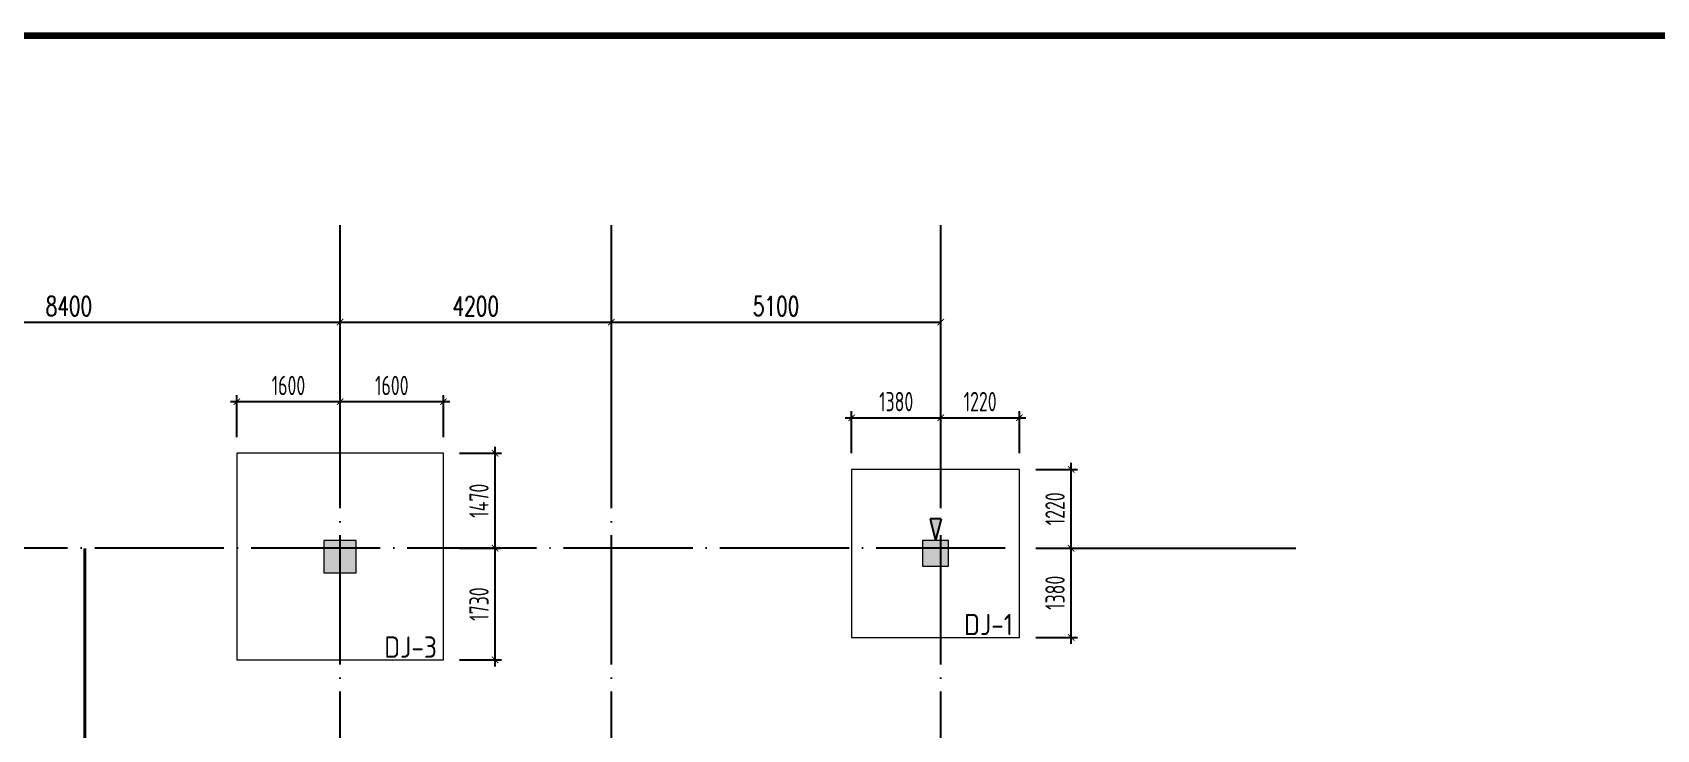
# Model space of a CAD drawing. Extents: x -638872 to -278819, y -139534 to 213996.
# Drawn here: x -582850 to -557703, y 90910 to 101702 of the extents above; entities that cross this region are included whole.
import ezdxf
from ezdxf.enums import TextEntityAlignment as Align

# ---------------------------------------------------------------- set-up
doc = ezdxf.new("R2010")
doc.units = 0
doc.header["$LTSCALE"] = 1000
doc.header["$MEASUREMENT"] = 0
for name, pattern in [('94', [0]), ('DASH', [0.35, 0.25, -0.1]), ('DOTE', [2.42, 2, -0.2, 0.02, -0.2])]:
    doc.linetypes.add(name, pattern=pattern)
doc.layers.get('0').update_dxf_attribs({"linetype": 'CONTINUOUS'})
doc.layers.get('Defpoints').update_dxf_attribs({"linetype": 'CONTINUOUS'})
for name, color, linetype in [('0 - 立面线', 7, 'CONTINUOUS'), ('1', 7, 'CONTINUOUS'), ('3', 3, 'CONTINUOUS'), ('AXIS', 171, 'CONTINUOUS'), ('DOTE', 14, 'DOTE'), ('TK', 4, 'CONTINUOUS'), ('搅拌桩', 136, 'CONTINUOUS')]:
    doc.layers.add(name, color=color, linetype=linetype)
for name, color, linetype, lineweight in [('1530', 3, 'CONTINUOUS', 18), ('709', 254, 'CONTINUOUS', 18), ('COLU', 7, 'CONTINUOUS', 0), ('COLU_DIM', 3, 'CONTINUOUS', 0), ('COLU_HATCH', 251, 'CONTINUOUS', 0), ('DIM', 3, 'CONTINUOUS', 0)]:
    doc.layers.add(name, color=color, linetype=linetype, lineweight=lineweight)
doc.styles.add('_TCH_DIM_T3', font='SIMPLEX', dxfattribs={"width": 0.705882, "bigfont": 'GBCBIG'})
doc.styles.add('PkpmHz', font='Pkpmeng', dxfattribs={"width": 0.7, "bigfont": 'hztxt'})
doc.styles.add('TSSD_Dimension', font='tssdeng.shx', dxfattribs={"width": 0.7, "bigfont": 'hztxt.shx'})
doc.dimstyles.new('_TCH_ARCH&&100', dxfattribs={"dimtxt": 297.5, "dimasz": 100, "dimexe": 250, "dimexo": 300, "dimgap": 100, "dimtad": 1, "dimdec": 0, "dimzin": 0, "dimdsep": 46, "dimtxsty": '_TCH_DIM_T3', "dimblk": 'ARCHTICK', "dimcen": 0.09, "dimclrt": 7, "dimazin": 2, "dimtfac": 1, "dimtdec": 0, "dimtix": 1, "dimtmove": 2, "dimatfit": 3, "dimfxl": 0, "dimtolj": 1, "dimtzin": 0, "dimarcsym": 0})
doc.dimstyles.new('TSSD_100_100', dxfattribs={"dimtxt": 300, "dimasz": 100, "dimexe": 100, "dimexo": 250, "dimgap": 100, "dimtad": 1, "dimdec": 0, "dimzin": 0, "dimdsep": 46, "dimtxsty": 'TSSD_Dimension', "dimblk": 'ARCHTICK', "dimblk1": 'ARCHTICK', "dimblk2": 'ARCHTICK', "dimcen": 0, "dimdle": 100, "dimclrt": 7, "dimadec": 0, "dimazin": 0, "dimtfac": 1, "dimtdec": 0, "dimtix": 1, "dimtmove": 2, "dimatfit": 3, "dimfxl": 0, "dimtolj": 1, "dimtzin": 0, "dimarcsym": 0})

# ---------------------------------------------------------------- blocks, each defined once
blk = doc.blocks.new('GeYuanFrame_57020136', base_point=(18.76, 4.34))
at = {"layer": 'TK'}
blk.add_line((43.76, 414.34), (751.76, 414.34), dxfattribs=at)
at = {"layer": 'TK', "const_width": 1}
blk.add_lwpolyline([(751.76, 414.34), (43.76, 414.34), (43.76, 14.34), (751.76, 14.34)], close=True, dxfattribs=at)
blk = doc.blocks.new('_ArchTick')
at = {"color": 0, "linetype": 'ByBlock', "const_width": 0.15}
blk.add_lwpolyline([(-0.5, -0.5), (0.5, 0.5)], dxfattribs=at)
blk = doc.blocks.new('*D636')
at = {"layer": 'AXIS', "color": 0, "lineweight": -2}
for p, q in [((-586486, 95017), (-586486, 97467)), ((-578086, 95017), (-578086, 97467)), ((-586486, 97217), (-578086, 97217))]:
    blk.add_line(p, q, dxfattribs=at)
at = {"layer": 'Defpoints', "color": 0}
for p in [(-578086, 97217), (-586486, 94717), (-578086, 94717)]:
    blk.add_point(p, dxfattribs=at)
at = {"layer": 'AXIS', "color": 0, "lineweight": -2, "xscale": 100, "yscale": 100, "zscale": 100, "rotation": 180}
blk.add_blockref('_ArchTick', (-586486, 97217), dxfattribs=at)
at = {"layer": 'AXIS', "color": 0, "lineweight": -2, "xscale": 100, "yscale": 100, "zscale": 100}
blk.add_blockref('_ArchTick', (-578086, 97217), dxfattribs=at)
at = {"layer": 'AXIS', "color": 7, "insert": (-582286, 97466), "char_height": 297.5, "attachment_point": 5, "style": '_TCH_DIM_T3'}
blk.add_mtext('\\A1;8400', dxfattribs=at)
blk = doc.blocks.new('*D637')
at = {"layer": 'AXIS', "color": 0, "lineweight": -2}
for p, q in [((-578086, 95017), (-578086, 97467)), ((-573886, 95017), (-573886, 97467)), ((-578086, 97217), (-573886, 97217))]:
    blk.add_line(p, q, dxfattribs=at)
at = {"layer": 'Defpoints', "color": 0}
for p in [(-573886, 97217), (-578086, 94717), (-573886, 94717)]:
    blk.add_point(p, dxfattribs=at)
at = {"layer": 'AXIS', "color": 0, "lineweight": -2, "xscale": 100, "yscale": 100, "zscale": 100, "rotation": 180}
blk.add_blockref('_ArchTick', (-578086, 97217), dxfattribs=at)
at = {"layer": 'AXIS', "color": 0, "lineweight": -2, "xscale": 100, "yscale": 100, "zscale": 100}
blk.add_blockref('_ArchTick', (-573886, 97217), dxfattribs=at)
at = {"layer": 'AXIS', "color": 7, "insert": (-575986, 97466), "char_height": 297.5, "attachment_point": 5, "style": '_TCH_DIM_T3'}
blk.add_mtext('\\A1;4200', dxfattribs=at)
blk = doc.blocks.new('*D638')
at = {"layer": 'AXIS', "color": 0, "lineweight": -2}
for p, q in [((-573886, 95017), (-573886, 97467)), ((-568786, 95017), (-568786, 97467)), ((-573886, 97217), (-568786, 97217))]:
    blk.add_line(p, q, dxfattribs=at)
at = {"layer": 'Defpoints', "color": 0}
for p in [(-568786, 97217), (-573886, 94717), (-568786, 94717)]:
    blk.add_point(p, dxfattribs=at)
at = {"layer": 'AXIS', "color": 0, "lineweight": -2, "xscale": 100, "yscale": 100, "zscale": 100, "rotation": 180}
blk.add_blockref('_ArchTick', (-573886, 97217), dxfattribs=at)
at = {"layer": 'AXIS', "color": 0, "lineweight": -2, "xscale": 100, "yscale": 100, "zscale": 100}
blk.add_blockref('_ArchTick', (-568786, 97217), dxfattribs=at)
at = {"layer": 'AXIS', "color": 7, "insert": (-571336, 97466), "char_height": 297.5, "attachment_point": 5, "style": '_TCH_DIM_T3'}
blk.add_mtext('\\A1;5100', dxfattribs=at)
blk = doc.blocks.new('A$C177878A3')
at = {"layer": '1', "linetype": '94'}
blk.add_hatch(color=6, dxfattribs=at).paths.add_polyline_path([(112, 433), (0, 0), (224, 0)])
at = {"layer": '1', "color": 6, "linetype": '94'}
for p, q in [((0, 0), (112, 433)), ((224, 0), (112, 433)), ((0, 0), (224, 0))]:
    blk.add_line(p, q, dxfattribs=at)
blk = doc.blocks.new('A$C32175502')
at = {"layer": '1', "linetype": '94'}
blk.add_blockref('A$C177878A3', (0, 0), dxfattribs=at)
blk = doc.blocks.new('A$C3C5B3CE3')
at = {"layer": '1', "linetype": '94', "rotation": 180}
blk.add_blockref('A$C32175502', (224, 433), dxfattribs=at)
blk = doc.blocks.new('A$C43EB326B')
at = {"layer": '搅拌桩'}
blk.add_blockref('A$C3C5B3CE3', (0, 0), dxfattribs=at)
blk = doc.blocks.new('A$C2BB7790D')
at = {"layer": 'DIM'}
blk.add_blockref('A$C43EB326B', (0, 0), dxfattribs=at)
blk = doc.blocks.new('*D886')
at = {"layer": 'COLU_DIM', "color": 0, "lineweight": -2}
for p, q in [((-579686, 95437), (-579686, 96087)), ((-578086, 95437), (-578086, 96087)), ((-579786, 95987), (-577986, 95987))]:
    blk.add_line(p, q, dxfattribs=at)
at = {"layer": 'Defpoints', "color": 0}
for p in [(-578086, 95987), (-579686, 95187), (-578086, 95187)]:
    blk.add_point(p, dxfattribs=at)
at = {"layer": 'COLU_DIM', "color": 0, "lineweight": -2, "xscale": 100, "yscale": 100, "zscale": 100, "rotation": 180}
blk.add_blockref('_ArchTick', (-579686, 95987), dxfattribs=at)
at = {"layer": 'COLU_DIM', "color": 0, "lineweight": -2, "xscale": 100, "yscale": 100, "zscale": 100}
blk.add_blockref('_ArchTick', (-578086, 95987), dxfattribs=at)
at = {"layer": 'COLU_DIM', "color": 7, "insert": (-578886, 96237), "char_height": 300, "attachment_point": 5, "style": 'TSSD_Dimension'}
blk.add_mtext('\\A1;1600', dxfattribs=at)
blk = doc.blocks.new('*D887')
at = {"layer": 'COLU_DIM', "color": 0, "lineweight": -2}
for p, q in [((-578086, 95437), (-578086, 96087)), ((-576486, 95437), (-576486, 96087)), ((-578186, 95987), (-576386, 95987))]:
    blk.add_line(p, q, dxfattribs=at)
at = {"layer": 'Defpoints', "color": 0}
for p in [(-576486, 95987), (-578086, 95187), (-576486, 95187)]:
    blk.add_point(p, dxfattribs=at)
at = {"layer": 'COLU_DIM', "color": 0, "lineweight": -2, "xscale": 100, "yscale": 100, "zscale": 100, "rotation": 180}
blk.add_blockref('_ArchTick', (-578086, 95987), dxfattribs=at)
at = {"layer": 'COLU_DIM', "color": 0, "lineweight": -2, "xscale": 100, "yscale": 100, "zscale": 100}
blk.add_blockref('_ArchTick', (-576486, 95987), dxfattribs=at)
at = {"layer": 'COLU_DIM', "color": 7, "insert": (-577286, 96237), "char_height": 300, "attachment_point": 5, "style": 'TSSD_Dimension'}
blk.add_mtext('\\A1;1600', dxfattribs=at)
blk = doc.blocks.new('*D888')
at = {"layer": 'COLU_DIM', "color": 0, "lineweight": -2}
for p, q in [((-575686, 91887), (-575686, 93817)), ((-576236, 93717), (-575586, 93717)), ((-576236, 91987), (-575586, 91987))]:
    blk.add_line(p, q, dxfattribs=at)
at = {"layer": 'Defpoints', "color": 0}
for p in [(-576486, 93717), (-575686, 93717), (-576486, 91987)]:
    blk.add_point(p, dxfattribs=at)
at = {"layer": 'COLU_DIM', "color": 0, "lineweight": -2, "xscale": 100, "yscale": 100, "zscale": 100}
for p, rotation in [((-575686, 93717), 90), ((-575686, 91987), 270)]:
    blk.add_blockref('_ArchTick', p, dxfattribs=dict(at, rotation=rotation))
at = {"layer": 'COLU_DIM', "color": 7, "insert": (-575936, 92852), "char_height": 300, "attachment_point": 5, "rotation": 90, "style": 'TSSD_Dimension'}
blk.add_mtext('\\A1;1730', dxfattribs=at)
blk = doc.blocks.new('*D889')
at = {"layer": 'COLU_DIM', "color": 0, "lineweight": -2}
for p, q in [((-576236, 95187), (-575586, 95187)), ((-575686, 93617), (-575686, 95287)), ((-576236, 93717), (-575586, 93717))]:
    blk.add_line(p, q, dxfattribs=at)
at = {"layer": 'Defpoints', "color": 0}
for p in [(-576486, 95187), (-575686, 95187), (-576486, 93717)]:
    blk.add_point(p, dxfattribs=at)
at = {"layer": 'COLU_DIM', "color": 0, "lineweight": -2, "xscale": 100, "yscale": 100, "zscale": 100}
for p, rotation in [((-575686, 95187), 90), ((-575686, 93717), 270)]:
    blk.add_blockref('_ArchTick', p, dxfattribs=dict(at, rotation=rotation))
at = {"layer": 'COLU_DIM', "color": 7, "insert": (-575936, 94452), "char_height": 300, "attachment_point": 5, "rotation": 90, "style": 'TSSD_Dimension'}
blk.add_mtext('\\A1;1470', dxfattribs=at)
blk = doc.blocks.new('*D890')
at = {"layer": 'COLU_DIM', "color": 0, "lineweight": -2}
for p, q in [((-570166, 95187), (-570166, 95837)), ((-568786, 95187), (-568786, 95837)), ((-570266, 95737), (-568686, 95737))]:
    blk.add_line(p, q, dxfattribs=at)
at = {"layer": 'Defpoints', "color": 0}
for p in [(-568786, 95737), (-570166, 94937), (-568786, 94937)]:
    blk.add_point(p, dxfattribs=at)
at = {"layer": 'COLU_DIM', "color": 0, "lineweight": -2, "xscale": 100, "yscale": 100, "zscale": 100, "rotation": 180}
blk.add_blockref('_ArchTick', (-570166, 95737), dxfattribs=at)
at = {"layer": 'COLU_DIM', "color": 0, "lineweight": -2, "xscale": 100, "yscale": 100, "zscale": 100}
blk.add_blockref('_ArchTick', (-568786, 95737), dxfattribs=at)
at = {"layer": 'COLU_DIM', "color": 7, "insert": (-569476, 95987), "char_height": 300, "attachment_point": 5, "style": 'TSSD_Dimension'}
blk.add_mtext('\\A1;1380', dxfattribs=at)
blk = doc.blocks.new('*D891')
at = {"layer": 'COLU_DIM', "color": 0, "lineweight": -2}
for p, q in [((-568786, 95187), (-568786, 95837)), ((-567566, 95187), (-567566, 95837)), ((-568886, 95737), (-567466, 95737))]:
    blk.add_line(p, q, dxfattribs=at)
at = {"layer": 'Defpoints', "color": 0}
for p in [(-567566, 95737), (-568786, 94937), (-567566, 94937)]:
    blk.add_point(p, dxfattribs=at)
at = {"layer": 'COLU_DIM', "color": 0, "lineweight": -2, "xscale": 100, "yscale": 100, "zscale": 100, "rotation": 180}
blk.add_blockref('_ArchTick', (-568786, 95737), dxfattribs=at)
at = {"layer": 'COLU_DIM', "color": 0, "lineweight": -2, "xscale": 100, "yscale": 100, "zscale": 100}
blk.add_blockref('_ArchTick', (-567566, 95737), dxfattribs=at)
at = {"layer": 'COLU_DIM', "color": 7, "insert": (-568176, 95987), "char_height": 300, "attachment_point": 5, "style": 'TSSD_Dimension'}
blk.add_mtext('\\A1;1220', dxfattribs=at)
blk = doc.blocks.new('*D892')
at = {"layer": 'COLU_DIM', "color": 0, "lineweight": -2}
for p, q in [((-566766, 92237), (-566766, 93817)), ((-567316, 93717), (-566666, 93717)), ((-567316, 92337), (-566666, 92337))]:
    blk.add_line(p, q, dxfattribs=at)
at = {"layer": 'Defpoints', "color": 0}
for p in [(-567566, 93717), (-566766, 93717), (-567566, 92337)]:
    blk.add_point(p, dxfattribs=at)
at = {"layer": 'COLU_DIM', "color": 0, "lineweight": -2, "xscale": 100, "yscale": 100, "zscale": 100}
for p, rotation in [((-566766, 93717), 90), ((-566766, 92337), 270)]:
    blk.add_blockref('_ArchTick', p, dxfattribs=dict(at, rotation=rotation))
at = {"layer": 'COLU_DIM', "color": 7, "insert": (-567016, 93027), "char_height": 300, "attachment_point": 5, "rotation": 90, "style": 'TSSD_Dimension'}
blk.add_mtext('\\A1;1380', dxfattribs=at)
blk = doc.blocks.new('*D893')
at = {"layer": 'COLU_DIM', "color": 0, "lineweight": -2}
for p, q in [((-567316, 94937), (-566666, 94937)), ((-566766, 93617), (-566766, 95037)), ((-567316, 93717), (-566666, 93717))]:
    blk.add_line(p, q, dxfattribs=at)
at = {"layer": 'Defpoints', "color": 0}
for p in [(-567566, 94937), (-566766, 94937), (-567566, 93717)]:
    blk.add_point(p, dxfattribs=at)
at = {"layer": 'COLU_DIM', "color": 0, "lineweight": -2, "xscale": 100, "yscale": 100, "zscale": 100}
for p, rotation in [((-566766, 94937), 90), ((-566766, 93717), 270)]:
    blk.add_blockref('_ArchTick', p, dxfattribs=dict(at, rotation=rotation))
at = {"layer": 'COLU_DIM', "color": 7, "insert": (-567016, 94327), "char_height": 300, "attachment_point": 5, "rotation": 90, "style": 'TSSD_Dimension'}
blk.add_mtext('\\A1;1220', dxfattribs=at)

msp = doc.modelspace()

# ---------------------------------------------------------------- hatches: boundary and pattern name
at = {"layer": 'COLU_HATCH'}
for points in [[(-577836, 93337.05), (-577836, 93837.05), (-578336, 93837.05), (-578336, 93337.05)], [(-568666, 93437.05), (-568666, 93837.05), (-569066, 93837.05), (-569066, 93437.05)]]:
    msp.add_hatch(color=256, dxfattribs=at).paths.add_polyline_path(points)

# ---------------------------------------------------------------- linework, layer by layer
at = {"layer": '0 - 立面线', "color": 6, "linetype": 'DASH', "const_width": 50}
msp.add_lwpolyline([(-582038.26, 93717.05), (-582038.26, 80817.05)], dxfattribs=at)
at = {"layer": '709', "linetype": 'Continuous'}
for points in [[(-577836, 93337.05), (-577836, 93837.05), (-578336, 93837.05), (-578336, 93337.05)], [(-568666, 93437.05), (-568666, 93837.05), (-569066, 93837.05), (-569066, 93437.05)]]:
    msp.add_lwpolyline(points, close=True, dxfattribs=at)
at = {"layer": 'AXIS'}
for p, q in [((-578086, 94717.05), (-578086, 98717.05)), ((-573886, 94717.05), (-573886, 98717.05)), ((-568786, 94717.05), (-568786, 98717.05)), ((-567286, 93717.05), (-563286, 93717.05))]:
    msp.add_line(p, q, dxfattribs=at)
at = {"layer": 'COLU', "color": 2}
for points in [[(-579686, 91987.05), (-576486, 91987.05), (-576486, 95187.05), (-579686, 95187.05)], [(-570166, 92337.05), (-567566, 92337.05), (-567566, 94937.05), (-570166, 94937.05)], [(-577836, 93337.05), (-577836, 93837.05), (-578336, 93837.05), (-578336, 93337.05)], [(-568666, 93437.05), (-568666, 93837.05), (-569066, 93837.05), (-569066, 93437.05)]]:
    msp.add_lwpolyline(points, close=True, dxfattribs=at)
at = {"layer": 'DOTE', "color": 8, "linetype": 'DOTE'}
for p, q in [((-578086, 79817.05), (-578086, 94717.05)), ((-573886, 79817.05), (-573886, 94717.05)), ((-568786, 79817.05), (-568786, 94717.05)), ((-567786, 93717.05), (-612986, 93717.05))]:
    msp.add_line(p, q, dxfattribs=at)

# ---------------------------------------------------------------- block references
at = {"layer": '3', "xscale": 0.767999999523163, "yscale": 0.767999999523163, "zscale": 0.768}
msp.add_blockref('A$C2BB7790D', (-568951.88, 93837.05), dxfattribs=at)
at = {"layer": 'COLU_HATCH', "xscale": 100, "yscale": 100, "zscale": 100}
msp.add_blockref('GeYuanFrame_57020136', (-623158.72, 60652.29), dxfattribs=at)

# ---------------------------------------------------------------- texts
at = {"layer": '1530', "style": 'PkpmHz', "width": 0.91}
for s, p in [('DJ-1', (-567666.56, 92371.02)), ('DJ-3', (-576586.56, 92021.02))]:
    msp.add_text(s, height=330, dxfattribs=at).set_placement(p, align=Align.RIGHT)

# ---------------------------------------------------------------- dimensions: what is measured, and where the dimension line sits
at = {"layer": 'AXIS'}
for p1, p2, text, picture, middle in [((-586486, 94717.05), (-578086, 94717.05), '8400', '*D636', (-582286, 97465.8)), ((-578086, 94717.05), (-573886, 94717.05), '4200', '*D637', (-575986, 97465.8)), ((-573886, 94717.05), (-568786, 94717.05), '5100', '*D638', (-571336, 97465.8))]:
    dim = msp.add_aligned_dim(p1=p1, p2=p2, distance=2500, text=text, dimstyle='_TCH_ARCH&&100', dxfattribs=at)
    dim.commit()
    dim.dimension.update_dxf_attribs({"geometry": picture, "text_midpoint": middle})
at = {"layer": 'COLU_DIM'}
for base, p1, p2, angle, picture, middle in [((-578086, 95987.05), (-579686, 95187.05), (-578086, 95187.05), 180, '*D886', (-578886, 96237.05)), ((-576486, 95987.05), (-578086, 95187.05), (-576486, 95187.05), 180, '*D887', (-577286, 96237.05)), ((-568786, 95737.05), (-570166, 94937.05), (-568786, 94937.05), 180, '*D890', (-569476, 95987.05)), ((-567566, 95737.05), (-568786, 94937.05), (-567566, 94937.05), 180, '*D891', (-568176, 95987.05)), ((-575686, 95187.05), (-576486, 93717.05), (-576486, 95187.05), 90, '*D889', (-575936, 94452.05)), ((-566766, 94937.05), (-567566, 93717.05), (-567566, 94937.05), 90, '*D893', (-567016, 94327.05)), ((-575686, 93717.05), (-576486, 91987.05), (-576486, 93717.05), 90, '*D888', (-575936, 92852.05)), ((-566766, 93717.05), (-567566, 92337.05), (-567566, 93717.05), 90, '*D892', (-567016, 93027.05))]:
    dim = msp.add_linear_dim(base=base, p1=p1, p2=p2, angle=angle, dimstyle='TSSD_100_100', dxfattribs=at)
    dim.commit()
    dim.dimension.update_dxf_attribs({"geometry": picture, "text_midpoint": middle})

doc.saveas('drawing.dxf')
